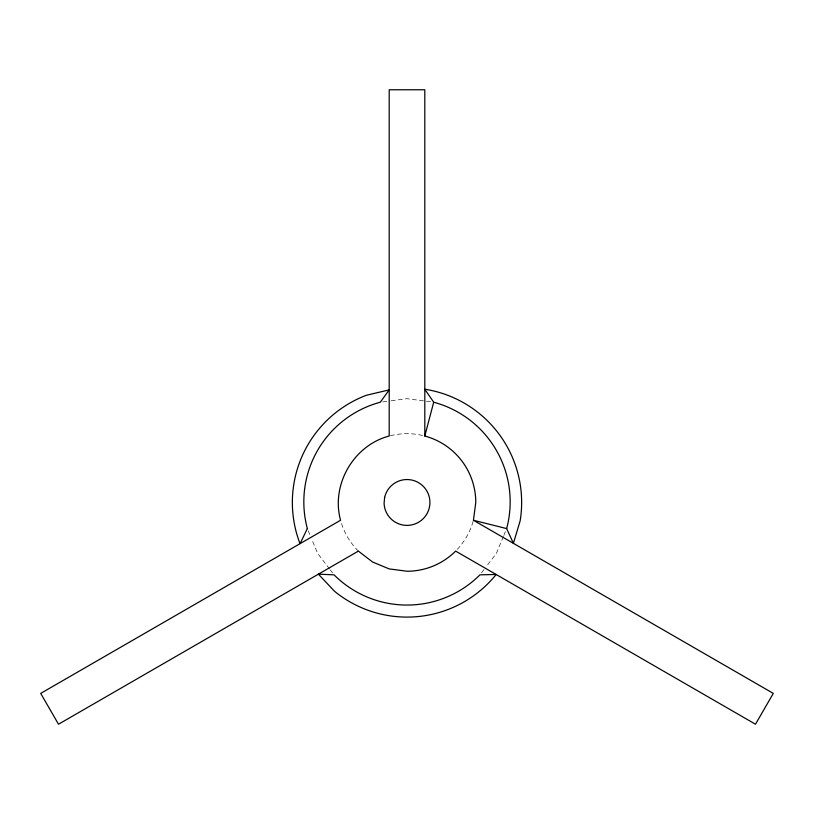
<?xml version="1.0" encoding="UTF-8"?>
<svg xmlns="http://www.w3.org/2000/svg" width="814" height="814" viewBox="0 0 814 814"><rect width="100%" height="100%" fill="white"/><g stroke="black" fill="none" stroke-linecap="round" stroke-linejoin="round"><path stroke-width="0.61" stroke-dasharray="4.07 3.05" d="M503.378 536.497L496.347 553.459L485.917 567.063M503.846 535.368L505.718 530.84M481.44 572.893L485.175 568.03M382.722 401.902L390.008 400.946M391.219 400.783L407 398.707L425.203 401.099M426.424 401.261L431.278 401.902M329.578 569.006L317.653 553.459L311.559 538.756M330.321 569.973L332.56 572.893M308.282 530.84L311.09 537.627M473.117 521.408A68.783 68.783 0 0 1 457.295 549.389M358.363 551.098A68.783 68.783 0 0 1 340.883 521.408M390.354 435.724A68.783 68.783 0 0 1 423.646 435.724"/><path stroke-width="1.22" d="M473.443 520.268L475.783 502.462A68.783 68.783 0 0 0 424.806 436.029L424.806 89.774L389.194 89.774L389.194 436.029C353.581 445.329 330.81 484.768 340.557 520.268L40.7 693.396L58.506 724.226L358.363 551.098L372.608 562.026L389.194 568.905L407 571.245A68.783 68.783 0 0 0 455.637 551.098L755.494 724.226L773.3 693.396L473.443 520.268L506.654 528.581L513.39 543.335L520.156 520.838A114.632 114.632 0 0 0 425.376 389.306L424.806 389.296L433.699 402.218A103.175 103.175 0 0 1 506.654 528.581M424.806 436.029L433.699 402.218M384.646 497.385L384.086 503.347A22.924 22.924 0 0 0 417.48 522.853A22.924 22.924 0 0 0 421.052 484.35A22.924 22.924 0 0 0 384.646 497.385M307.346 528.581L300.091 543.63L299.817 543.131A114.632 114.632 0 0 1 366.331 395.278L389.194 389.886L380.301 402.218A103.175 103.175 0 0 0 307.346 528.581M496.113 574.47L495.807 574.949A114.632 114.632 0 0 1 334.513 591.269L318.406 574.165L334.045 574.837A103.175 103.175 0 0 0 479.955 574.837L496.113 574.47"/></g></svg>
